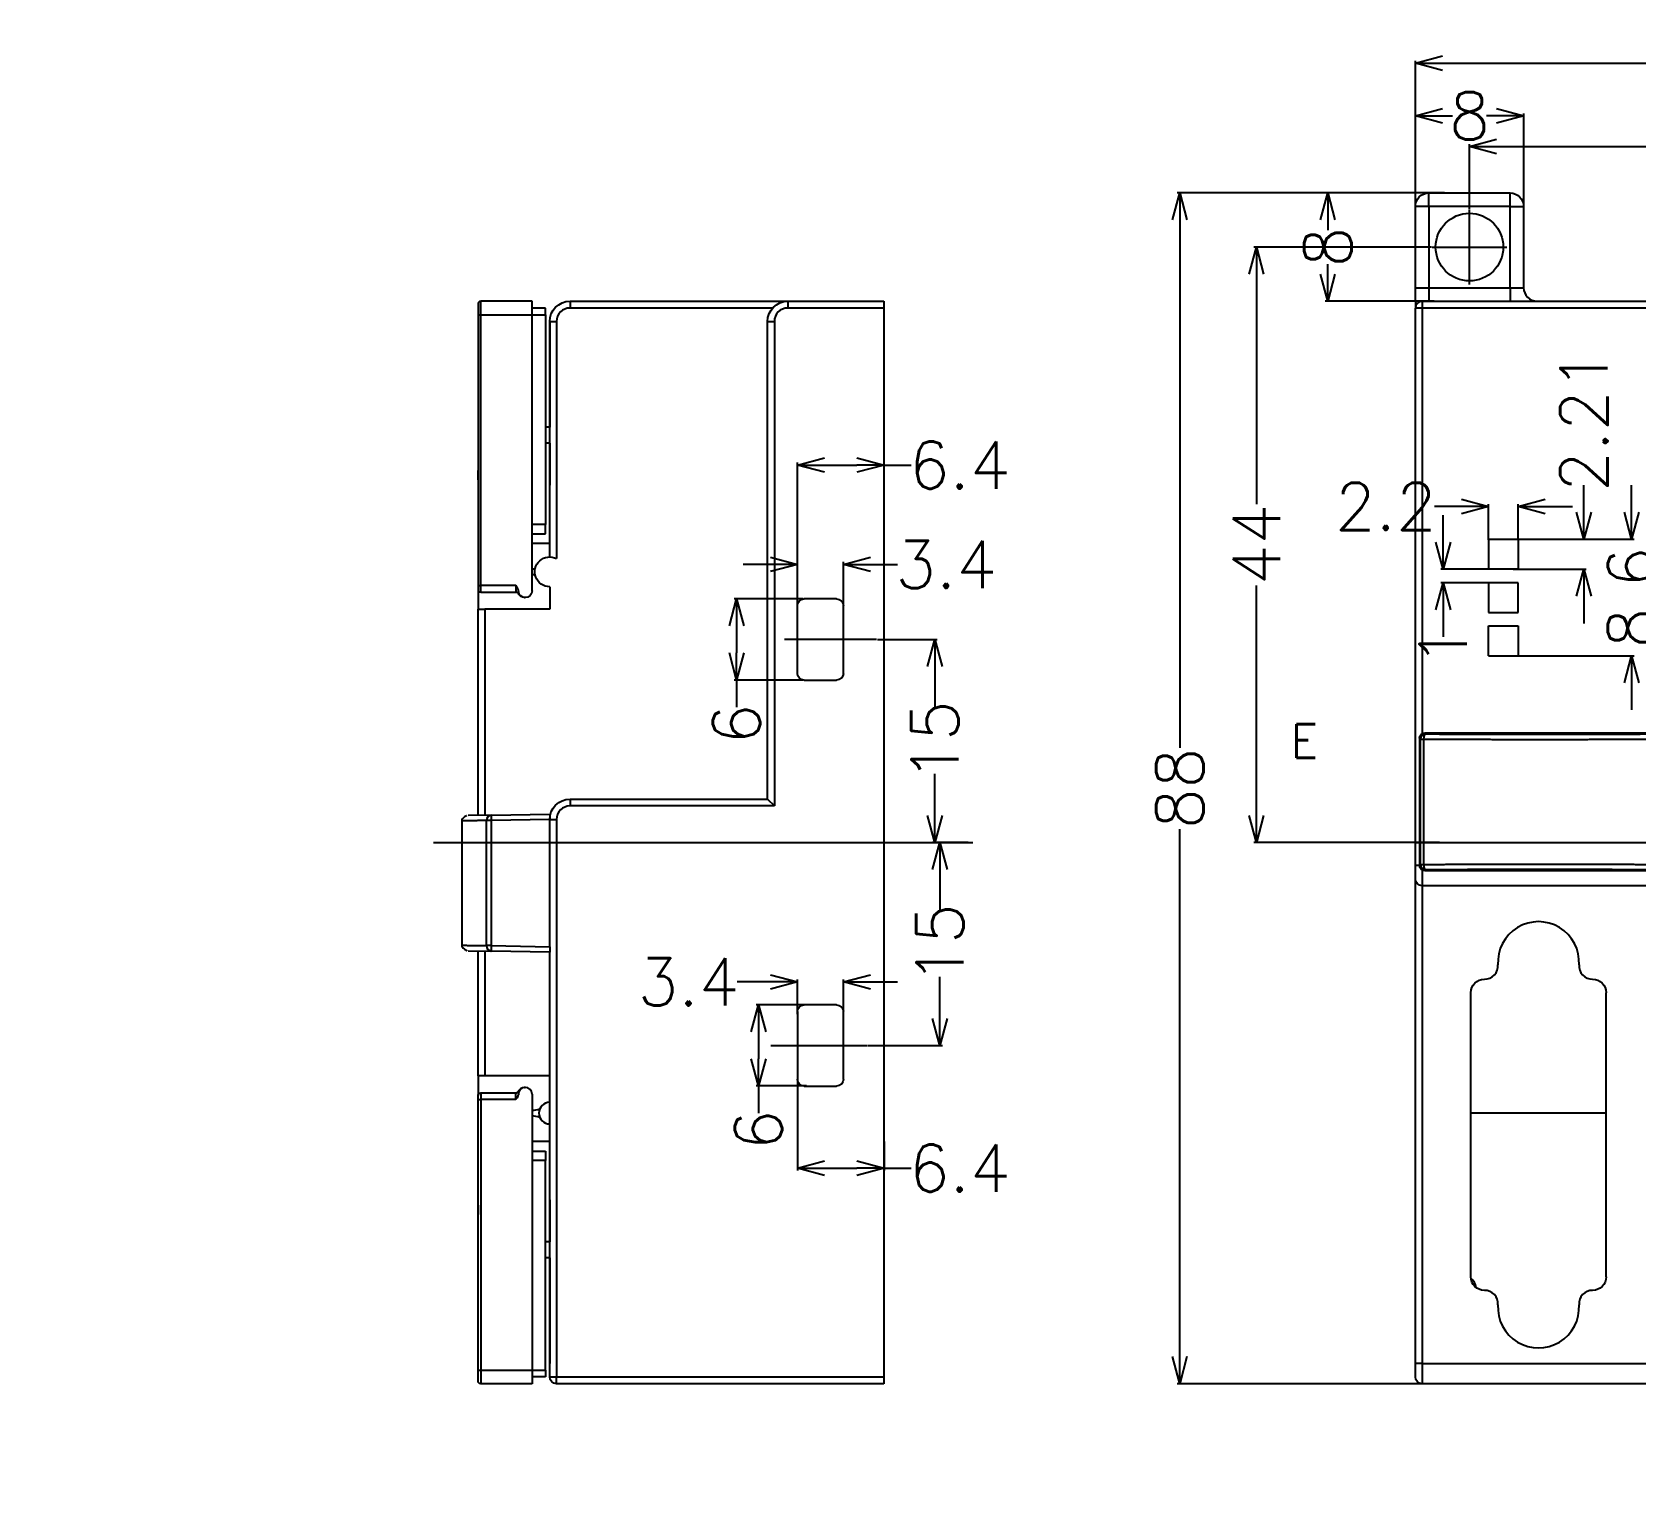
# Model space of a CAD drawing. Header units: millimetres. Extents: x 0 to 1853, y 0 to 821.
# Drawn here: x 1297.9 to 1416.4, y 595.3 to 703.7 of the extents above; entities that cross this region are included whole.
import ezdxf
from ezdxf.enums import TextEntityAlignment as Align
from ezdxf.lldxf.tags import DXFTag

# ---------------------------------------------------------------- set-up
doc = ezdxf.new("R2010")
doc.units = ezdxf.units.MM
doc.header["$MEASUREMENT"] = 0
doc.linetypes.add('DIVIDE', pattern=[31.75, 12.7, -6.35, 0, -6.35, 0, -6.35])
doc.layers.get('0').update_dxf_attribs({"linetype": 'CONTINUOUS'})
doc.layers.get('Defpoints').update_dxf_attribs({"linetype": 'CONTINUOUS'})
for name, color, linetype in [('4', 7, 'CONTINUOUS'), ('5', 7, 'CONTINUOUS'), ('8', 7, 'CONTINUOUS'), ('9', 7, 'CONTINUOUS')]:
    doc.layers.add(name, color=color, linetype=linetype)
doc.layers.add('hatch', color=56, linetype='CONTINUOUS', lineweight=9)
doc.styles.get("Standard").update_dxf_attribs({"font": 'txt', "bigfont": 'gbcbig.shx'})
tags = doc.linetypes.add('CENTER', pattern=[2, 1.25, -0.25, 0.25, -0.25]).pattern_tags.tags
tags[10:11] = [DXFTag(74, 4), DXFTag(75, 0), DXFTag(340, '0'), DXFTag(46, 0.0), DXFTag(50, 0.0), DXFTag(44, 0.0), DXFTag(45, 0.0)]
tags[8:9] = [DXFTag(74, 4), DXFTag(75, 0), DXFTag(340, '0'), DXFTag(46, 0.0), DXFTag(50, 0.0), DXFTag(44, 0.0), DXFTag(45, 0.0)]
tags[6:7] = [DXFTag(74, 4), DXFTag(75, 0), DXFTag(340, '0'), DXFTag(46, 0.0), DXFTag(50, 0.0), DXFTag(44, 0.0), DXFTag(45, 0.0)]
tags[4:5] = [DXFTag(74, 4), DXFTag(75, 0), DXFTag(340, '0'), DXFTag(46, 0.0), DXFTag(50, 0.0), DXFTag(44, 0.0), DXFTag(45, 0.0)]
doc.dimstyles.get("Standard").update_dxf_attribs({"dimtxt": 3.5, "dimasz": 2, "dimexe": 0.18, "dimexo": 0.0625, "dimgap": 0.09, "dimtad": 0, "dimzin": 0, "dimdsep": 46, "dimtxsty": 'Standard', "dimblk": 'OPEN30', "dimcen": 0.09, "dimclrd": 3, "dimclre": 3, "dimclrt": 6, "dimadec": 0, "dimazin": 0, "dimtfac": 1, "dimtdec": 4, "dimtofl": 0, "dimtmove": 0, "dimatfit": 3, "dimldrblk": 'OPEN30', "dimfxl": 0, "dimtolj": 1, "dimtzin": 0, "dimlwd": 0, "dimlwe": 0, "dimarcsym": 0})

# ---------------------------------------------------------------- blocks, each defined once
blk = doc.blocks.new('_Open30')
at = {"color": 0, "linetype": 'ByBlock', "lineweight": -2}
for p, q in [((-1, 0.268), (0, 0)), ((0, 0), (-1, -0.268)), ((0, 0), (-1, 0))]:
    blk.add_line(p, q, dxfattribs=at)
blk = doc.blocks.new('*D84')
at = {"color": 3}
for p, q in [((1400.14, 687.83), (1400.14, 701.54)), ((1402.14, 701.36), (1456.25, 701.36)), ((1518.14, 701.36), (1464.02, 701.36)), ((1520.14, 681.96), (1520.14, 701.54))]:
    blk.add_line(p, q, dxfattribs=at)
at = {"layer": 'Defpoints', "color": 0}
for p in [(1520.14, 701.36), (1400.14, 687.77), (1520.14, 681.9)]:
    blk.add_point(p, dxfattribs=at)
at = {"color": 3, "xscale": 2, "yscale": 2, "zscale": 2, "rotation": 180}
blk.add_blockref('_Open30', (1400.14, 701.36), dxfattribs=at)
at = {"color": 3, "xscale": 2, "yscale": 2, "zscale": 2}
blk.add_blockref('_Open30', (1520.14, 701.36), dxfattribs=at)
at = {"color": 6, "insert": (1460.14, 701.36), "char_height": 3.5, "attachment_point": 5}
blk.add_mtext('\\A1;120', dxfattribs=at)
blk = doc.blocks.new('*D85')
at = {"color": 3}
for p, q in [((1400.14, 695.67), (1400.14, 697.65)), ((1402.14, 697.47), (1402.88, 697.47)), ((1406.14, 697.47), (1405.39, 697.47)), ((1408.14, 689.25), (1408.14, 697.65))]:
    blk.add_line(p, q, dxfattribs=at)
at = {"layer": 'Defpoints', "color": 0}
for p in [(1400.14, 697.47), (1400.14, 695.61), (1408.14, 689.19)]:
    blk.add_point(p, dxfattribs=at)
at = {"color": 3, "xscale": 2, "yscale": 2, "zscale": 2, "rotation": 180}
blk.add_blockref('_Open30', (1400.14, 697.47), dxfattribs=at)
at = {"color": 3, "xscale": 2, "yscale": 2, "zscale": 2}
blk.add_blockref('_Open30', (1408.14, 697.47), dxfattribs=at)
at = {"color": 6, "insert": (1404.14, 697.47), "char_height": 3.5, "attachment_point": 5}
blk.add_mtext('\\A1;8', dxfattribs=at)
blk = doc.blocks.new('*D86')
at = {"color": 3}
for p, q in [((1402.3, 691.77), (1382.54, 691.77)), ((1382.72, 689.77), (1382.72, 650.77)), ((1382.72, 605.77), (1382.72, 644.76)), ((1402.3, 603.77), (1382.54, 603.77))]:
    blk.add_line(p, q, dxfattribs=at)
at = {"layer": 'Defpoints', "color": 0}
for p in [(1402.36, 691.77), (1382.72, 603.77), (1402.36, 603.77)]:
    blk.add_point(p, dxfattribs=at)
at = {"color": 3, "xscale": 2, "yscale": 2, "zscale": 2}
for p, rotation in [((1382.72, 691.77), 90), ((1382.72, 603.77), 270)]:
    blk.add_blockref('_Open30', p, dxfattribs=dict(at, rotation=rotation))
at = {"color": 6, "insert": (1382.72, 647.77), "char_height": 3.5, "attachment_point": 5, "rotation": 90}
blk.add_mtext('\\A1;88', dxfattribs=at)
blk = doc.blocks.new('*D87')
at = {"color": 3}
for p, q in [((1394.26, 691.77), (1393.48, 691.77)), ((1393.66, 689.77), (1393.66, 689.02)), ((1393.66, 685.77), (1393.66, 686.51)), ((1401.53, 683.77), (1393.48, 683.77))]:
    blk.add_line(p, q, dxfattribs=at)
at = {"layer": 'Defpoints', "color": 0}
for p in [(1394.32, 691.77), (1393.66, 683.77), (1401.59, 683.77)]:
    blk.add_point(p, dxfattribs=at)
at = {"color": 3, "xscale": 2, "yscale": 2, "zscale": 2}
for p, rotation in [((1393.66, 691.77), 90), ((1393.66, 683.77), 270)]:
    blk.add_blockref('_Open30', p, dxfattribs=dict(at, rotation=rotation))
at = {"color": 6, "insert": (1393.66, 687.77), "char_height": 3.5, "attachment_point": 5, "rotation": 90}
blk.add_mtext('\\A1;8', dxfattribs=at)
blk = doc.blocks.new('*D88')
at = {"color": 3}
for p, q in [((1404.14, 690.58), (1404.14, 695.38)), ((1406.14, 695.2), (1429.13, 695.2)), ((1458.14, 695.2), (1435.14, 695.2)), ((1460.14, 681.37), (1460.14, 695.38))]:
    blk.add_line(p, q, dxfattribs=at)
at = {"layer": 'Defpoints', "color": 0}
for p in [(1460.14, 695.2), (1404.14, 690.52), (1460.14, 681.31)]:
    blk.add_point(p, dxfattribs=at)
at = {"color": 3, "xscale": 2, "yscale": 2, "zscale": 2, "rotation": 180}
blk.add_blockref('_Open30', (1404.14, 695.2), dxfattribs=at)
at = {"color": 3, "xscale": 2, "yscale": 2, "zscale": 2}
blk.add_blockref('_Open30', (1460.14, 695.2), dxfattribs=at)
at = {"color": 6, "insert": (1432.14, 695.2), "char_height": 3.5, "attachment_point": 5}
blk.add_mtext('\\A1;56', dxfattribs=at)
blk = doc.blocks.new('*D89')
at = {"color": 3}
for p, q in [((1401.32, 687.77), (1388.21, 687.77)), ((1388.39, 685.77), (1388.39, 668.77)), ((1388.39, 645.77), (1388.39, 662.76)), ((1401.93, 643.77), (1388.21, 643.77))]:
    blk.add_line(p, q, dxfattribs=at)
at = {"layer": 'Defpoints', "color": 0}
for p in [(1401.39, 687.77), (1388.39, 643.77), (1402, 643.77)]:
    blk.add_point(p, dxfattribs=at)
at = {"color": 3, "xscale": 2, "yscale": 2, "zscale": 2}
for p, rotation in [((1388.39, 687.77), 90), ((1388.39, 643.77), 270)]:
    blk.add_blockref('_Open30', p, dxfattribs=dict(at, rotation=rotation))
at = {"color": 6, "insert": (1388.39, 665.77), "char_height": 3.5, "attachment_point": 5, "rotation": 90}
blk.add_mtext('\\A1;44', dxfattribs=at)
blk = doc.blocks.new('*D109')
at = {"color": 3}
for p, q in [((1657.14, 691.76), (1661.99, 689.6)), ((1666.01, 687.77), (1666.19, 687.77)), ((1666.1, 687.68), (1666.1, 687.86))]:
    blk.add_line(p, q, dxfattribs=at)
at = {"layer": 'Defpoints', "color": 0}
for p in [(1663.81, 688.78), (1668.38, 686.75)]:
    blk.add_point(p, dxfattribs=at)
at = {"color": 3, "xscale": 2, "yscale": 2, "zscale": 2, "rotation": 335.9949340820313}
blk.add_blockref('_Open30', (1663.81, 688.78), dxfattribs=at)
at = {"color": 6, "insert": (1654.39, 692.98), "char_height": 3.5, "attachment_point": 5, "rotation": 335.9949}
blk.add_mtext('\\A1;∅5', dxfattribs=at)
blk = doc.blocks.new('*D132')
at = {"color": 3}
for p, q in [((1403.54, 668.6), (1401.54, 668.6)), ((1405.54, 666.13), (1405.54, 668.78)), ((1407.74, 666.23), (1407.74, 668.78)), ((1409.74, 668.6), (1411.74, 668.6))]:
    blk.add_line(p, q, dxfattribs=at)
at = {"layer": 'Defpoints', "color": 0}
for p in [(1405.54, 668.6), (1407.74, 666.17), (1405.54, 666.07)]:
    blk.add_point(p, dxfattribs=at)
at = {"color": 3, "xscale": 2, "yscale": 2, "zscale": 2}
blk.add_blockref('_Open30', (1405.54, 668.6), dxfattribs=at)
at = {"color": 3, "xscale": 2, "yscale": 2, "zscale": 2, "rotation": 180}
blk.add_blockref('_Open30', (1407.74, 668.6), dxfattribs=at)
at = {"color": 6, "insert": (1397.95, 668.6), "char_height": 3.5, "attachment_point": 5}
blk.add_mtext('\\A1;2.2', dxfattribs=at)
blk = doc.blocks.new('*D133')
at = {"color": 3}
for p, q in [((1412.59, 668.17), (1412.59, 670.17)), ((1407.36, 666.17), (1412.77, 666.17)), ((1407.36, 663.96), (1412.77, 663.96)), ((1412.59, 661.96), (1412.59, 659.96))]:
    blk.add_line(p, q, dxfattribs=at)
at = {"layer": 'Defpoints', "color": 0}
for p in [(1407.3, 666.17), (1412.59, 666.17), (1407.3, 663.96)]:
    blk.add_point(p, dxfattribs=at)
at = {"color": 3, "xscale": 2, "yscale": 2, "zscale": 2}
for p, rotation in [((1412.59, 666.17), 270), ((1412.59, 663.96), 90)]:
    blk.add_blockref('_Open30', p, dxfattribs=dict(at, rotation=rotation))
at = {"color": 6, "insert": (1412.59, 674.93), "char_height": 3.5, "attachment_point": 5, "rotation": 90}
blk.add_mtext('\\A1;2.21', dxfattribs=at)
blk = doc.blocks.new('*D134')
at = {"color": 3}
for p, q in [((1416.12, 668.17), (1416.12, 670.17)), ((1411.15, 666.17), (1416.3, 666.17)), ((1407.7, 657.56), (1416.3, 657.56)), ((1416.12, 655.56), (1416.12, 653.56))]:
    blk.add_line(p, q, dxfattribs=at)
at = {"layer": 'Defpoints', "color": 0}
for p in [(1411.08, 666.17), (1407.64, 657.56), (1416.12, 657.56)]:
    blk.add_point(p, dxfattribs=at)
at = {"color": 3, "xscale": 2, "yscale": 2, "zscale": 2}
for p, rotation in [((1416.12, 666.17), 270), ((1416.12, 657.56), 90)]:
    blk.add_blockref('_Open30', p, dxfattribs=dict(at, rotation=rotation))
at = {"color": 6, "insert": (1416.12, 661.86), "char_height": 3.5, "attachment_point": 5, "rotation": 90}
blk.add_mtext('\\A1;8.6', dxfattribs=at)
blk = doc.blocks.new('*D135')
at = {"color": 3}
for p, q in [((1402.19, 665.96), (1402.19, 667.96)), ((1406.02, 663.96), (1402.01, 663.96)), ((1406.02, 662.96), (1402.01, 662.96)), ((1402.19, 660.96), (1402.19, 658.96))]:
    blk.add_line(p, q, dxfattribs=at)
at = {"layer": 'Defpoints', "color": 0}
for p in [(1406.09, 663.96), (1402.19, 662.96), (1406.09, 662.96)]:
    blk.add_point(p, dxfattribs=at)
at = {"color": 3, "xscale": 2, "yscale": 2, "zscale": 2}
for p, rotation in [((1402.19, 663.96), 270), ((1402.19, 662.96), 90)]:
    blk.add_blockref('_Open30', p, dxfattribs=dict(at, rotation=rotation))
at = {"color": 6, "insert": (1402.19, 658.29), "char_height": 3.5, "attachment_point": 5, "rotation": 90}
blk.add_mtext('\\A1;1', dxfattribs=at)
blk = doc.blocks.new('*D136')
at = {"color": 3}
for p, q in [((1352.47, 633.46), (1350.01, 633.46)), ((1354.47, 631.09), (1354.47, 633.64)), ((1357.87, 631.09), (1357.87, 633.64)), ((1359.87, 633.46), (1361.87, 633.46))]:
    blk.add_line(p, q, dxfattribs=at)
at = {"layer": 'Defpoints', "color": 0}
for p in [(1357.87, 633.46), (1354.47, 631.03), (1357.87, 631.03)]:
    blk.add_point(p, dxfattribs=at)
at = {"color": 3, "xscale": 2, "yscale": 2, "zscale": 2}
blk.add_blockref('_Open30', (1354.47, 633.46), dxfattribs=at)
at = {"color": 3, "xscale": 2, "yscale": 2, "zscale": 2, "rotation": 180}
blk.add_blockref('_Open30', (1357.87, 633.46), dxfattribs=at)
at = {"color": 6, "insert": (1346.42, 633.46), "char_height": 3.5, "attachment_point": 5}
blk.add_mtext('\\A1;3.4', dxfattribs=at)
blk = doc.blocks.new('*D137')
at = {"color": 3}
for p, q in [((1355.14, 631.77), (1351.42, 631.77)), ((1351.6, 629.77), (1351.6, 627.77)), ((1355.14, 625.77), (1351.42, 625.77)), ((1351.6, 625.77), (1351.6, 623.77))]:
    blk.add_line(p, q, dxfattribs=at)
at = {"layer": 'Defpoints', "color": 0}
for p in [(1355.2, 631.77), (1351.6, 625.77), (1355.2, 625.77)]:
    blk.add_point(p, dxfattribs=at)
at = {"color": 3, "xscale": 2, "yscale": 2, "zscale": 2}
for p, rotation in [((1351.6, 631.77), 90), ((1351.6, 625.77), 270)]:
    blk.add_blockref('_Open30', p, dxfattribs=dict(at, rotation=rotation))
at = {"color": 6, "insert": (1351.6, 622.51), "char_height": 3.5, "attachment_point": 5, "rotation": 90}
blk.add_mtext('\\A1;6', dxfattribs=at)
blk = doc.blocks.new('*D138')
at = {"color": 3}
for p, q in [((1352.47, 664.32), (1350.47, 664.32)), ((1354.47, 661.1), (1354.47, 664.5)), ((1357.87, 661.1), (1357.87, 664.5)), ((1359.87, 664.32), (1361.87, 664.32))]:
    blk.add_line(p, q, dxfattribs=at)
at = {"layer": 'Defpoints', "color": 0}
for p in [(1357.87, 664.32), (1354.47, 661.03), (1357.87, 661.03)]:
    blk.add_point(p, dxfattribs=at)
at = {"color": 3, "xscale": 2, "yscale": 2, "zscale": 2}
blk.add_blockref('_Open30', (1354.47, 664.32), dxfattribs=at)
at = {"color": 3, "xscale": 2, "yscale": 2, "zscale": 2, "rotation": 180}
blk.add_blockref('_Open30', (1357.87, 664.32), dxfattribs=at)
at = {"color": 6, "insert": (1365.46, 664.32), "char_height": 3.5, "attachment_point": 5}
blk.add_mtext('\\A1;3.4', dxfattribs=at)
blk = doc.blocks.new('*D139')
at = {"color": 3}
for p, q in [((1354.9, 661.77), (1349.8, 661.77)), ((1349.98, 659.77), (1349.98, 657.77)), ((1354.9, 655.77), (1349.8, 655.77)), ((1349.98, 655.77), (1349.98, 653.77))]:
    blk.add_line(p, q, dxfattribs=at)
at = {"layer": 'Defpoints', "color": 0}
for p in [(1354.97, 661.77), (1349.98, 655.77), (1354.97, 655.77)]:
    blk.add_point(p, dxfattribs=at)
at = {"color": 3, "xscale": 2, "yscale": 2, "zscale": 2}
for p, rotation in [((1349.98, 661.77), 90), ((1349.98, 655.77), 270)]:
    blk.add_blockref('_Open30', p, dxfattribs=dict(at, rotation=rotation))
at = {"color": 6, "insert": (1349.98, 652.51), "char_height": 3.5, "attachment_point": 5, "rotation": 90}
blk.add_mtext('\\A1;6', dxfattribs=at)
blk = doc.blocks.new('*D140')
at = {"color": 3}
for p, q in [((1354.47, 627.49), (1354.47, 619.52)), ((1360.87, 621.67), (1360.87, 619.52)), ((1356.47, 619.7), (1358.87, 619.7)), ((1360.87, 619.7), (1362.87, 619.7))]:
    blk.add_line(p, q, dxfattribs=at)
at = {"layer": 'Defpoints', "color": 0}
for p in [(1354.47, 627.56), (1360.87, 621.74), (1360.87, 619.7)]:
    blk.add_point(p, dxfattribs=at)
at = {"color": 3, "xscale": 2, "yscale": 2, "zscale": 2, "rotation": 180}
blk.add_blockref('_Open30', (1354.47, 619.7), dxfattribs=at)
at = {"color": 3, "xscale": 2, "yscale": 2, "zscale": 2}
blk.add_blockref('_Open30', (1360.87, 619.7), dxfattribs=at)
at = {"color": 6, "insert": (1366.46, 619.7), "char_height": 3.5, "attachment_point": 5}
blk.add_mtext('\\A1;6.4', dxfattribs=at)
blk = doc.blocks.new('*D141')
at = {"color": 3}
for p, q in [((1354.47, 662.86), (1354.47, 671.84)), ((1356.47, 671.66), (1358.87, 671.66)), ((1360.87, 666.44), (1360.87, 671.84)), ((1360.87, 671.66), (1362.87, 671.66))]:
    blk.add_line(p, q, dxfattribs=at)
at = {"layer": 'Defpoints', "color": 0}
for p in [(1360.87, 671.66), (1360.87, 666.38), (1354.47, 662.8)]:
    blk.add_point(p, dxfattribs=at)
at = {"color": 3, "xscale": 2, "yscale": 2, "zscale": 2, "rotation": 180}
blk.add_blockref('_Open30', (1354.47, 671.66), dxfattribs=at)
at = {"color": 3, "xscale": 2, "yscale": 2, "zscale": 2}
blk.add_blockref('_Open30', (1360.87, 671.66), dxfattribs=at)
at = {"color": 6, "insert": (1366.46, 671.66), "char_height": 3.5, "attachment_point": 5}
blk.add_mtext('\\A1;6.4', dxfattribs=at)
blk = doc.blocks.new('*D142')
at = {"color": 3}
for p, q in [((1360.39, 658.77), (1364.81, 658.77)), ((1364.63, 656.77), (1364.63, 653.69)), ((1364.63, 645.77), (1364.63, 648.84)), ((1365.34, 643.77), (1364.45, 643.77))]:
    blk.add_line(p, q, dxfattribs=at)
at = {"layer": 'Defpoints', "color": 0}
for p in [(1360.32, 658.77), (1364.63, 643.77), (1365.41, 643.77)]:
    blk.add_point(p, dxfattribs=at)
at = {"color": 3, "xscale": 2, "yscale": 2, "zscale": 2}
for p, rotation in [((1364.63, 658.77), 90), ((1364.63, 643.77), 270)]:
    blk.add_blockref('_Open30', p, dxfattribs=dict(at, rotation=rotation))
at = {"color": 6, "insert": (1364.63, 651.27), "char_height": 3.5, "attachment_point": 5, "rotation": 90}
blk.add_mtext('\\A1;15', dxfattribs=at)
blk = doc.blocks.new('*D143')
at = {"color": 3}
for p, q in [((1367.1, 643.77), (1364.82, 643.77)), ((1365, 641.77), (1365, 638.69)), ((1365, 630.77), (1365, 633.84)), ((1359.68, 628.77), (1365.18, 628.77))]:
    blk.add_line(p, q, dxfattribs=at)
at = {"layer": 'Defpoints', "color": 0}
for p in [(1367.16, 643.77), (1359.62, 628.77), (1365, 628.77)]:
    blk.add_point(p, dxfattribs=at)
at = {"color": 3, "xscale": 2, "yscale": 2, "zscale": 2}
for p, rotation in [((1365, 643.77), 90), ((1365, 628.77), 270)]:
    blk.add_blockref('_Open30', p, dxfattribs=dict(at, rotation=rotation))
at = {"color": 6, "insert": (1365, 636.27), "char_height": 3.5, "attachment_point": 5, "rotation": 90}
blk.add_mtext('\\A1;15', dxfattribs=at)

msp = doc.modelspace()

# ---------------------------------------------------------------- linework, layer by layer
at = {"layer": '4', "color": 251}
for p, q in [((1400.511, 651.39), (1400.436, 651.465)), ((1400.436, 651.465), (1400.436, 642.065)), ((1400.511, 642.141), (1400.511, 651.39)), ((1400.511, 651.39), (1400.749, 651.39)), ((1400.749, 651.39), (1400.749, 642.141)), ((1400.836, 651.865), (1417.836, 651.865)), ((1400.836, 651.865), (1400.911, 651.79)), ((1329.666, 645.414), (1329.666, 636.116)), ((1331.846, 645.79), (1330.137, 645.76)), ((1331.846, 645.39), (1331.487, 645.39)), ((1331.487, 636.141), (1331.487, 645.39)), ((1331.846, 645.79), (1336.166, 645.865)), ((1336.166, 645.465), (1331.846, 645.39)), ((1331.846, 645.39), (1331.846, 636.141)), ((1336.166, 645.865), (1336.166, 645.465)), ((1336.166, 636.065), (1336.166, 645.465)), ((1400.436, 642.065), (1400.511, 642.141)), ((1400.511, 642.141), (1400.749, 642.141)), ((1400.911, 641.741), (1400.836, 641.665)), ((1417.836, 641.665), (1400.836, 641.665)), ((1330.129, 635.771), (1331.846, 635.741)), ((1331.846, 636.141), (1331.487, 636.141)), ((1331.846, 636.141), (1336.166, 636.065)), ((1336.166, 635.665), (1331.846, 635.741)), ((1336.166, 636.065), (1336.166, 635.665))]:
    msp.add_line(p, q, dxfattribs=at)
at = {"layer": '4', "color": 251, "extrusion": (0, 0, -1)}
for centre, major_axis, start_param, end_param in [((1400.836, 651.465), (-0.283, 0.283), 5.4979394, 7.0684312), ((1400.836, 642.065), (0.283, 0.283), 2.3563468, 3.9268385)]:
    msp.add_ellipse(centre, major_axis=major_axis, ratio=0.9996955, start_param=start_param, end_param=end_param, dxfattribs=at)
at = {"layer": '4', "color": 251}
for centre, major_axis, ratio, start_param, end_param in [((1400.911, 651.39), (-0.283, -0.283), 0.9996955, 3.9271431, 5.4976349), ((1400.911, 651.39), (0.003, 0.4), 0.4059967, 0.0190983, 1.5739447), ((1409.336, 652.121), (20.75, 0), 0.0174551, 4.2943086, 5.1304694), ((1331.853, 645.39), (0.007, -0.4), 0.9138471, 3.1415927, 4.6964391), ((1331.853, 645.39), (-0.007, 0.4), 0.0174497, 0, 1.5704917), ((1400.911, 642.141), (0.283, -0.283), 0.9996955, 3.9271431, 5.4976349), ((1400.911, 642.141), (-0.003, 0.4), 0.4059967, 1.5676479, 3.1224943), ((1409.336, 641.41), (20.75, 0), 0.0174551, 1.1527159, 1.9888767), ((1331.853, 636.141), (-0.007, -0.4), 0.9138471, 4.7283389, 6.2831853), ((1331.853, 636.141), (0.007, 0.4), 0.0174497, 1.5711009, 3.1415927)]:
    msp.add_ellipse(centre, major_axis=major_axis, ratio=ratio, start_param=start_param, end_param=end_param, dxfattribs=at)
for points, knots in [([(1417.923, 651.39), (1417.851, 651.389), (1417.707, 651.388), (1417.49, 651.387), (1417.272, 651.385), (1417.053, 651.384), (1416.833, 651.382), (1416.612, 651.381), (1416.39, 651.38), (1416.167, 651.378), (1415.944, 651.377), (1415.719, 651.376), (1415.494, 651.375), (1415.268, 651.373), (1415.041, 651.372), (1414.814, 651.371), (1414.586, 651.37), (1414.357, 651.369), (1414.128, 651.368), (1413.898, 651.368), (1413.667, 651.367), (1413.436, 651.366), (1413.205, 651.365), (1412.973, 651.365), (1412.74, 651.364), (1412.507, 651.363), (1412.274, 651.363), (1412.04, 651.362), (1411.806, 651.362), (1411.572, 651.361), (1411.337, 651.361), (1411.102, 651.361), (1410.867, 651.36), (1410.632, 651.36), (1410.396, 651.36), (1410.161, 651.36), (1409.925, 651.359), (1409.689, 651.359), (1409.454, 651.359), (1409.218, 651.359), (1408.982, 651.359), (1408.746, 651.359), (1408.511, 651.36), (1408.275, 651.36), (1408.04, 651.36), (1407.804, 651.36), (1407.569, 651.361), (1407.334, 651.361), (1407.1, 651.361), (1406.865, 651.362), (1406.631, 651.362), (1406.398, 651.363), (1406.164, 651.363), (1405.931, 651.364), (1405.699, 651.365), (1405.467, 651.365), (1405.235, 651.366), (1405.004, 651.367), (1404.774, 651.368), (1404.544, 651.368), (1404.314, 651.369), (1404.086, 651.37), (1403.858, 651.371), (1403.63, 651.372), (1403.403, 651.373), (1403.177, 651.375), (1402.952, 651.376), (1402.728, 651.377), (1402.504, 651.378), (1402.282, 651.38), (1402.06, 651.381), (1401.839, 651.382), (1401.619, 651.384), (1401.4, 651.385), (1401.182, 651.387), (1400.964, 651.388), (1400.821, 651.389), (1400.749, 651.39)], [0, 0, 0, 0, 0.0133335, 0.0266671, 0.0400006, 0.0533341, 0.0666675, 0.080001, 0.0933344, 0.1066679, 0.1200013, 0.1333347, 0.1466681, 0.1600015, 0.1733348, 0.1866682, 0.2000016, 0.2133349, 0.2266682, 0.2400015, 0.2533349, 0.2666681, 0.2800014, 0.2933347, 0.306668, 0.3200013, 0.3333345, 0.3466678, 0.360001, 0.3733343, 0.3866675, 0.4000008, 0.413334, 0.4266672, 0.4400005, 0.4533337, 0.4666669, 0.4800002, 0.4933334, 0.5066666, 0.5199999, 0.5333331, 0.5466663, 0.5599995, 0.5733327, 0.586666, 0.5999992, 0.6133325, 0.6266657, 0.639999, 0.6533322, 0.6666655, 0.6799988, 0.693332, 0.7066653, 0.7199986, 0.7333319, 0.7466652, 0.7599985, 0.7733318, 0.7866651, 0.7999985, 0.8133318, 0.8266652, 0.8399985, 0.8533319, 0.8666653, 0.8799987, 0.8933321, 0.9066656, 0.919999, 0.9333324, 0.9466659, 0.9599994, 0.9733329, 0.9866664, 1, 1, 1, 1]), ([(1330.023, 645.741), (1330.01, 645.733), (1329.994, 645.724), (1329.986, 645.72), (1329.979, 645.716), (1329.972, 645.713), (1329.965, 645.709), (1329.958, 645.705), (1329.939, 645.694), (1329.893, 645.667), (1329.794, 645.599), (1329.695, 645.491), (1329.66, 645.404), (1329.666, 645.359)], [0, 0, 0, 0, 0.0771188, 0.0814614, 0.0851456, 0.0885145, 0.0919799, 0.0959013, 0.1005149, 0.1276063, 0.2254411, 0.5610808, 1, 1, 1, 1]), ([(1331.487, 645.39), (1331.456, 645.389), (1331.392, 645.388), (1331.3, 645.387), (1331.211, 645.385), (1331.123, 645.384), (1331.039, 645.382), (1330.956, 645.381), (1330.876, 645.38), (1330.799, 645.378), (1330.724, 645.377), (1330.652, 645.376), (1330.582, 645.375), (1330.514, 645.373), (1330.449, 645.372), (1330.387, 645.371), (1330.327, 645.37), (1330.27, 645.369), (1330.215, 645.368), (1330.163, 645.368), (1330.114, 645.367), (1330.067, 645.366), (1330.022, 645.365), (1329.98, 645.365), (1329.941, 645.364), (1329.904, 645.363), (1329.87, 645.363), (1329.839, 645.362), (1329.81, 645.362), (1329.784, 645.361), (1329.76, 645.361), (1329.739, 645.361), (1329.721, 645.36), (1329.705, 645.36), (1329.692, 645.36), (1329.68, 645.36), (1329.676, 645.359), (1329.671, 645.359), (1329.667, 645.359)], [0, 0, 0, 0, 0.0267027, 0.0534054, 0.080108, 0.1068107, 0.1335132, 0.1602158, 0.1869183, 0.2136208, 0.2403233, 0.2670257, 0.2937282, 0.3204306, 0.347133, 0.3738353, 0.4005376, 0.4272399, 0.4539422, 0.4806445, 0.5073467, 0.534049, 0.5607512, 0.5874534, 0.6141556, 0.6408578, 0.6675599, 0.6942621, 0.7209643, 0.7476664, 0.7743685, 0.8010706, 0.8277727, 0.8544748, 0.8811769, 0.907879, 0.9345811, 1, 1, 1, 1]), ([(1400.749, 642.141), (1400.821, 642.141), (1400.964, 642.142), (1401.182, 642.144), (1401.4, 642.145), (1401.619, 642.147), (1401.839, 642.148), (1402.06, 642.15), (1402.282, 642.151), (1402.504, 642.152), (1402.728, 642.154), (1402.952, 642.155), (1403.177, 642.156), (1403.403, 642.157), (1403.63, 642.158), (1403.858, 642.159), (1404.086, 642.16), (1404.314, 642.161), (1404.544, 642.162), (1404.774, 642.163), (1405.004, 642.164), (1405.235, 642.165), (1405.467, 642.166), (1405.699, 642.166), (1405.931, 642.167), (1406.164, 642.168), (1406.398, 642.168), (1406.631, 642.169), (1406.865, 642.169), (1407.1, 642.17), (1407.334, 642.17), (1407.569, 642.17), (1407.804, 642.171), (1408.04, 642.171), (1408.275, 642.171), (1408.511, 642.171), (1408.746, 642.171), (1408.982, 642.171), (1409.218, 642.171), (1409.454, 642.171), (1409.689, 642.171), (1409.925, 642.171), (1410.161, 642.171), (1410.396, 642.171), (1410.632, 642.171), (1410.867, 642.171), (1411.102, 642.17), (1411.337, 642.17), (1411.572, 642.17), (1411.806, 642.169), (1412.04, 642.169), (1412.274, 642.168), (1412.507, 642.168), (1412.74, 642.167), (1412.973, 642.166), (1413.205, 642.166), (1413.436, 642.165), (1413.667, 642.164), (1413.898, 642.163), (1414.128, 642.162), (1414.357, 642.161), (1414.586, 642.16), (1414.814, 642.159), (1415.041, 642.158), (1415.268, 642.157), (1415.494, 642.156), (1415.719, 642.155), (1415.944, 642.154), (1416.167, 642.152), (1416.39, 642.151), (1416.612, 642.15), (1416.833, 642.148), (1417.053, 642.147), (1417.272, 642.145), (1417.49, 642.144), (1417.707, 642.142), (1417.851, 642.141), (1417.923, 642.141)], [0, 0, 0, 0, 0.0133335, 0.0266671, 0.0400006, 0.0533341, 0.0666675, 0.080001, 0.0933344, 0.1066679, 0.1200013, 0.1333347, 0.1466681, 0.1600015, 0.1733348, 0.1866682, 0.2000016, 0.2133349, 0.2266682, 0.2400015, 0.2533349, 0.2666681, 0.2800014, 0.2933347, 0.306668, 0.3200013, 0.3333345, 0.3466678, 0.360001, 0.3733343, 0.3866675, 0.4000008, 0.413334, 0.4266672, 0.4400005, 0.4533337, 0.4666669, 0.4800002, 0.4933334, 0.5066666, 0.5199999, 0.5333331, 0.5466663, 0.5599995, 0.5733327, 0.586666, 0.5999992, 0.6133325, 0.6266657, 0.639999, 0.6533322, 0.6666655, 0.6799988, 0.693332, 0.7066653, 0.7199986, 0.7333319, 0.7466652, 0.7599985, 0.7733318, 0.7866651, 0.7999985, 0.8133318, 0.8266652, 0.8399985, 0.8533319, 0.8666653, 0.8799987, 0.8933321, 0.9066656, 0.919999, 0.9333324, 0.9466659, 0.9599994, 0.9733329, 0.9866664, 1, 1, 1, 1]), ([(1329.666, 636.172), (1329.66, 636.127), (1329.695, 636.039), (1329.794, 635.931), (1329.893, 635.864), (1329.939, 635.837), (1329.958, 635.826), (1329.965, 635.822), (1329.972, 635.818), (1329.979, 635.814), (1329.986, 635.811), (1329.994, 635.806), (1330.01, 635.798), (1330.026, 635.789), (1330.036, 635.784), (1330.03, 635.786)], [0, 0, 0, 0, 0.4192606, 0.7398673, 0.8333202, 0.8591982, 0.8636051, 0.8673509, 0.8706611, 0.8738791, 0.8773983, 0.8815464, 0.8925129, 0.9278906, 1, 1, 1, 1]), ([(1329.666, 636.171), (1329.692, 636.171), (1329.705, 636.171), (1329.721, 636.171), (1329.739, 636.17), (1329.76, 636.17), (1329.784, 636.17), (1329.81, 636.169), (1329.839, 636.169), (1329.87, 636.168), (1329.904, 636.168), (1329.941, 636.167), (1329.98, 636.166), (1330.022, 636.166), (1330.067, 636.165), (1330.114, 636.164), (1330.163, 636.163), (1330.215, 636.162), (1330.27, 636.161), (1330.327, 636.16), (1330.387, 636.159), (1330.449, 636.158), (1330.514, 636.157), (1330.582, 636.156), (1330.652, 636.155), (1330.724, 636.154), (1330.799, 636.152), (1330.876, 636.151), (1330.956, 636.15), (1331.039, 636.148), (1331.123, 636.147), (1331.211, 636.145), (1331.3, 636.144), (1331.392, 636.142), (1331.456, 636.141), (1331.487, 636.141)], [0, 0, 0, 0, 0.1478667, 0.1744956, 0.2011246, 0.2277535, 0.2543825, 0.2810114, 0.3076404, 0.3342694, 0.3608984, 0.3875274, 0.4141564, 0.4407854, 0.4674145, 0.4940435, 0.5206726, 0.5473017, 0.5739308, 0.6005599, 0.6271891, 0.6538183, 0.6804475, 0.7070767, 0.733706, 0.7603353, 0.7869645, 0.8135939, 0.8402233, 0.8668526, 0.893482, 0.9201115, 0.9467409, 0.9733704, 1, 1, 1, 1])]:
    msp.add_open_spline(points, degree=3, knots=knots, dxfattribs=at)
at = {"layer": '5', "color": 23}
for p, q in [((1330.866, 683.565), (1330.866, 682.765)), ((1330.866, 682.765), (1331.066, 682.765)), ((1330.866, 682.765), (1330.866, 662.765)), ((1334.866, 683.765), (1331.066, 683.765)), ((1331.066, 682.765), (1331.066, 683.765)), ((1331.066, 662.765), (1331.066, 682.765)), ((1331.066, 682.765), (1334.866, 682.765)), ((1334.866, 682.765), (1334.866, 683.765)), ((1335.866, 683.265), (1334.866, 683.265)), ((1334.866, 682.765), (1335.866, 682.765)), ((1334.866, 662.365), (1334.866, 682.765)), ((1335.866, 682.765), (1335.866, 683.265)), ((1335.866, 682.765), (1335.866, 667.265)), ((1336.166, 674.465), (1335.866, 674.465)), ((1336.166, 673.265), (1335.866, 673.265)), ((1330.866, 670.565), (1330.866, 671.265)), ((1330.866, 670.565), (1330.866, 671.265)), ((1330.866, 670.565), (1330.866, 665.865)), ((1330.866, 670.565), (1330.866, 667.565)), ((1330.866, 667.565), (1330.866, 667.265)), ((1335.866, 667.265), (1334.866, 667.265)), ((1334.866, 666.565), (1335.866, 666.565)), ((1335.866, 666.565), (1335.866, 667.265)), ((1330.866, 662.765), (1331.066, 662.765)), ((1330.866, 662.765), (1330.866, 662.465)), ((1331.066, 662.265), (1331.066, 662.765)), ((1333.666, 662.765), (1331.066, 662.765)), ((1333.666, 662.765), (1333.666, 662.265)), ((1331.066, 662.265), (1333.666, 662.265)), ((1334.366, 661.865), (1334.363, 661.865)), ((1330.866, 624.765), (1330.866, 625.065)), ((1330.866, 604.765), (1330.866, 624.765)), ((1330.866, 624.765), (1331.066, 624.765)), ((1331.066, 625.265), (1331.066, 624.765)), ((1331.066, 625.265), (1333.666, 625.265)), ((1333.666, 624.765), (1331.066, 624.765)), ((1331.066, 624.765), (1331.066, 604.765)), ((1333.666, 624.765), (1333.666, 625.265)), ((1334.366, 625.665), (1334.363, 625.665)), ((1334.866, 625.165), (1334.866, 604.765)), ((1330.866, 616.965), (1330.866, 621.665)), ((1330.866, 619.965), (1330.866, 620.265)), ((1330.866, 616.965), (1330.866, 619.965)), ((1334.866, 620.965), (1335.866, 620.965)), ((1335.866, 620.265), (1334.866, 620.265)), ((1335.866, 620.965), (1335.866, 620.265)), ((1335.866, 604.765), (1335.866, 620.265)), ((1330.866, 616.965), (1330.866, 616.265)), ((1330.866, 616.965), (1330.866, 616.265)), ((1336.166, 614.265), (1335.866, 614.265)), ((1336.166, 613.065), (1335.866, 613.065)), ((1330.866, 603.965), (1330.866, 604.765)), ((1330.866, 604.765), (1331.066, 604.765)), ((1331.066, 604.765), (1334.866, 604.765)), ((1331.066, 604.765), (1331.066, 603.765)), ((1334.866, 604.765), (1335.866, 604.765)), ((1334.866, 604.765), (1334.866, 603.765)), ((1335.866, 604.765), (1335.866, 604.265)), ((1334.866, 603.765), (1331.066, 603.765)), ((1335.866, 604.265), (1334.866, 604.265))]:
    msp.add_line(p, q, dxfattribs=at)
for centre, radius, start, end in [((1331.066, 683.565), 0.2, 90, 180), ((1331.066, 662.465), 0.2, 180, 270), ((1333.666, 625.465), 0.2, 270, 334.62307), ((1334.298, 625.165), 0.5, 90, 154.62307), ((1334.366, 625.165), 0.5, 0, 90)]:
    msp.add_arc(centre, radius, start, end, dxfattribs=at)
at = {"layer": '5', "color": 23, "extrusion": (0, 0, -1)}
for centre, radius, start, end in [((-1333.666, 662.065), 0.2, 90, 154.62307), ((-1334.298, 662.365), 0.5, 270, 334.62307), ((-1334.366, 662.365), 0.5, 180, 270), ((-1331.066, 625.065), 0.2, 0, 90), ((-1331.066, 603.965), 0.2, 270, 0)]:
    msp.add_arc(centre, radius, start, end, dxfattribs=at)
at = {"layer": '5', "color": 23}
for points in [[(1333.671, 662.758), (1333.668, 662.762), (1333.666, 662.765), (1333.663, 662.769)], [(1333.817, 662.494), (1333.778, 662.588), (1333.723, 662.675), (1333.671, 662.758)], [(1333.864, 662.317), (1333.858, 662.378), (1333.84, 662.438), (1333.817, 662.494)], [(1333.671, 624.773), (1333.668, 624.769), (1333.666, 624.765), (1333.663, 624.761)]]:
    msp.add_open_spline(points, degree=3, dxfattribs=at)
for points, degree, knots in [([(1333.864, 662.317), (1333.863, 662.308), (1333.861, 662.287), (1333.858, 662.257), (1333.854, 662.225), (1333.851, 662.196), (1333.848, 662.172), (1333.847, 662.158), (1333.846, 662.153), (1333.846, 662.149)], 3, [0, 0, 0, 0, 0.0996911, 0.2163412, 0.3477439, 0.4922475, 0.6489444, 0.8178439, 1, 1, 1, 1]), ([(1334.363, 661.865), (1334.301, 661.865), (1334.24, 661.877), (1334.154, 661.91), (1334.126, 661.924), (1334.074, 661.956), (1334.049, 661.975), (1334.004, 662.016), (1333.983, 662.038), (1333.946, 662.087), (1333.929, 662.114), (1333.888, 662.196), (1333.87, 662.256), (1333.864, 662.317)], 3, [0, 0, 0, 0, 0.25, 0.25, 0.375, 0.375, 0.5, 0.5, 0.625, 0.625, 0.75, 0.75, 1, 1, 1, 1]), ([(1334.298, 661.865), (1334.306, 661.865), (1334.317, 661.865), (1334.351, 661.865), (1334.359, 661.865), (1334.363, 661.865)], 3, [0, 0, 0, 0, 0.4995854, 0.7500172, 1, 1, 1, 1]), ([(1333.864, 625.213), (1333.858, 625.153), (1333.84, 625.093), (1333.817, 625.037), (1333.778, 624.942), (1333.723, 624.855), (1333.671, 624.773)], 3, [0, 0, 0, 0, 0.37088221, 0.37088221, 0.37088221, 0.99092007, 0.99092007, 0.99092007, 0.99092007]), ([(1333.864, 625.213), (1333.863, 625.224), (1333.861, 625.247), (1333.857, 625.28), (1333.854, 625.311), (1333.851, 625.338), (1333.848, 625.361), (1333.847, 625.374), (1333.847, 625.378), (1333.846, 625.383)], 3, [0, 0, 0, 0, 0.1190076, 0.2452716, 0.3791425, 0.5210358, 0.6714324, 0.8308807, 1, 1, 1, 1]), ([(1334.363, 625.665), (1334.301, 625.665), (1334.24, 625.654), (1334.154, 625.621), (1334.126, 625.607), (1334.074, 625.575), (1334.049, 625.556), (1334.004, 625.515), (1333.983, 625.492), (1333.946, 625.444), (1333.929, 625.417), (1333.888, 625.335), (1333.87, 625.275), (1333.864, 625.213)], 3, [0, 0, 0, 0, 0.25, 0.25, 0.375, 0.375, 0.5, 0.5, 0.625, 0.625, 0.75, 0.75, 1, 1, 1, 1]), ([(1334.298, 625.665), (1334.303, 625.665), (1334.308, 625.665), (1334.312, 625.665), (1334.327, 625.665), (1334.333, 625.665), (1334.338, 625.665), (1334.344, 625.665), (1334.349, 625.665), (1334.359, 625.665), (1334.363, 625.665)], 2, [0, 0, 0, 0.25, 0.25, 0.5, 0.5, 0.625, 0.625, 0.75, 0.75, 1, 1, 1])]:
    msp.add_open_spline(points, degree=degree, knots=knots, dxfattribs=at)
at = {"layer": '8', "color": 163}
for p, q in [((1337.666, 683.765), (1337.666, 683.265)), ((1337.666, 683.765), (1353.766, 683.765)), ((1352.648, 683.265), (1337.666, 683.265)), ((1353.766, 683.765), (1353.766, 683.265)), ((1353.766, 683.765), (1360.866, 683.765)), ((1360.866, 683.265), (1353.766, 683.265)), ((1360.866, 683.765), (1360.866, 683.265)), ((1360.866, 683.265), (1360.866, 604.265)), ((1400.136, 642.065), (1400.136, 683.265)), ((1400.636, 683.265), (1400.136, 683.265)), ((1400.636, 683.765), (1400.636, 683.265)), ((1400.636, 683.765), (1419.336, 683.765)), ((1400.636, 683.265), (1400.636, 651.812)), ((1418.469, 683.265), (1400.636, 683.265)), ((1336.166, 664.865), (1336.166, 682.265)), ((1336.166, 682.265), (1336.666, 682.265)), ((1336.166, 682.265), (1336.166, 674.465)), ((1336.666, 682.265), (1336.666, 664.745)), ((1352.266, 682.265), (1352.766, 682.265)), ((1352.266, 646.965), (1352.266, 682.265)), ((1352.766, 682.265), (1352.766, 646.465)), ((1336.166, 673.265), (1336.166, 670.165)), ((1405.631, 666.171), (1407.641, 666.171)), ((1336.166, 665.865), (1334.866, 665.865)), ((1336.166, 662.665), (1336.166, 661.015)), ((1330.866, 662.465), (1330.866, 661.015)), ((1357.366, 661.765), (1354.966, 661.765)), ((1330.866, 645.773), (1330.866, 661.015)), ((1330.866, 661.015), (1331.366, 661.015)), ((1331.366, 661.015), (1331.366, 645.781)), ((1336.166, 661.015), (1331.366, 661.015)), ((1354.466, 656.265), (1354.466, 661.265)), ((1357.866, 656.265), (1357.866, 661.265)), ((1405.631, 657.56), (1407.641, 657.56)), ((1354.966, 655.765), (1357.366, 655.765)), ((1337.666, 646.965), (1337.666, 646.465)), ((1337.666, 646.965), (1352.266, 646.965)), ((1352.766, 646.465), (1337.666, 646.465)), ((1352.266, 646.965), (1352.766, 646.465)), ((1336.166, 645.465), (1336.666, 645.465)), ((1336.666, 645.465), (1336.666, 604.265)), ((1400.436, 642.065), (1400.136, 642.065)), ((1400.136, 641.065), (1400.136, 642.065)), ((1400.636, 641.719), (1400.636, 640.565)), ((1400.136, 605.265), (1400.136, 641.065)), ((1418.336, 640.565), (1400.636, 640.565)), ((1400.636, 640.565), (1400.636, 605.265)), ((1330.866, 626.515), (1330.866, 635.758)), ((1331.366, 635.75), (1331.366, 626.515)), ((1336.166, 604.265), (1336.166, 635.718)), ((1405.244, 633.665), (1405.236, 633.665)), ((1413.236, 633.665), (1413.228, 633.665)), ((1357.366, 631.765), (1354.966, 631.765)), ((1404.236, 611.665), (1404.236, 632.665)), ((1414.236, 611.665), (1414.236, 632.665)), ((1354.466, 631.265), (1354.466, 626.265)), ((1357.866, 626.265), (1357.866, 631.265)), ((1331.366, 626.515), (1330.866, 626.515)), ((1330.866, 626.515), (1330.866, 625.065)), ((1336.166, 626.515), (1331.366, 626.515)), ((1354.966, 625.765), (1357.366, 625.765)), ((1336.166, 621.665), (1334.866, 621.665)), ((1336.166, 617.365), (1336.166, 614.265)), ((1336.166, 613.065), (1336.166, 605.265)), ((1405.244, 610.665), (1405.236, 610.665)), ((1413.236, 610.665), (1413.228, 610.665)), ((1400.636, 605.265), (1400.136, 605.265)), ((1400.136, 604.265), (1400.136, 605.265)), ((1400.636, 605.265), (1400.636, 603.765)), ((1400.636, 605.265), (1418.336, 605.265)), ((1336.166, 604.265), (1336.666, 604.265)), ((1336.666, 604.265), (1360.866, 604.265)), ((1336.666, 603.765), (1336.666, 604.265)), ((1360.866, 603.765), (1336.666, 603.765)), ((1360.866, 604.265), (1360.866, 603.765)), ((1418.836, 603.765), (1400.636, 603.765))]:
    msp.add_line(p, q, dxfattribs=at)
at = {"layer": '8', "color": 151}
for p, q in [((1405.541, 666.17), (1407.741, 666.17)), ((1405.541, 666.17), (1405.541, 663.965)), ((1407.741, 666.17), (1407.741, 663.965)), ((1407.741, 663.965), (1405.541, 663.965)), ((1407.741, 662.965), (1405.541, 662.965)), ((1405.541, 662.965), (1405.541, 660.765)), ((1407.741, 660.765), (1407.741, 662.965)), ((1405.541, 660.765), (1407.741, 660.765)), ((1405.541, 659.765), (1407.741, 659.765)), ((1405.541, 657.56), (1405.541, 659.765)), ((1407.741, 659.765), (1407.741, 657.56)), ((1405.541, 657.56), (1407.741, 657.56))]:
    msp.add_line(p, q, dxfattribs=at)
at = {"layer": '8', "color": 1, "linetype": 'CENTER', "ltscale": 0.48768}
for p, q in [((1360.324, 658.765), (1353.511, 658.765)), ((1352.503, 628.765), (1359.622, 628.765))]:
    msp.add_line(p, q, dxfattribs=at)
at = {"layer": '8', "color": 1, "linetype": 'CENTER', "ltscale": 8.128}
for p, q in [((1327.58, 643.765), (1367.424, 643.765)), ((1400.136, 643.765), (1520.136, 643.765))]:
    msp.add_line(p, q, dxfattribs=at)
at = {"layer": '8', "color": 163, "extrusion": (0, 0, -1)}
for centre, radius, start, end in [((-1337.666, 682.265), 1.5, 0, 90), ((-1353.766, 682.265), 1.5, 0, 90), ((-1336.166, 663.765), 1.1, 270, 117.03569), ((-1354.966, 661.265), 0.5, 0, 90), ((-1357.366, 661.265), 0.5, 90, 180), ((-1354.966, 656.265), 0.5, 270, 0), ((-1357.366, 656.265), 0.5, 180, 270), ((-1337.666, 645.465), 1.5, 0, 90), ((-1400.636, 641.065), 0.5, 270, 0), ((-1405.236, 632.665), 1, 0, 90), ((-1413.236, 632.665), 1, 90, 180), ((-1354.966, 631.265), 0.5, 0, 90), ((-1357.366, 631.265), 0.5, 90, 180), ((-1354.966, 626.265), 0.5, 270, 0), ((-1357.366, 626.265), 0.5, 180, 270), ((-1405.236, 611.665), 1, 270, 0), ((-1413.236, 611.665), 1, 180, 270), ((-1336.666, 604.265), 0.5, 270, 0), ((-1400.636, 604.265), 0.5, 270, 0)]:
    msp.add_arc(centre, radius, start, end, dxfattribs=at)
at = {"layer": '8', "color": 163}
for centre, radius, start, end in [((1337.666, 682.265), 1, 90, 180), ((1353.766, 682.265), 1, 90, 180), ((1400.636, 683.265), 0.5, 90, 180), ((1334.822, 665.79), 1.815, 271.3644, 278.46686), ((1334.822, 661.741), 1.815, 81.53314, 88.63462), ((1337.666, 645.465), 1, 90, 180), ((1409.236, 634.915), 3, 356.41668, 183.58332), ((1405.244, 634.665), 1, 270, 3.58332), ((1413.228, 634.665), 1, 176.41668, 270), ((1334.822, 625.79), 1.815, 271.36554, 289.54114), ((1334.822, 621.741), 1.815, 70.45886, 88.63525), ((1336.166, 623.765), 0.8, 90, 270), ((1405.244, 609.665), 1, 356.41668, 90), ((1413.228, 609.665), 1, 90, 183.58332), ((1409.236, 609.415), 3, 176.41668, 3.58332)]:
    msp.add_arc(centre, radius, start, end, dxfattribs=at)
at = {"layer": '9', "color": 132}
for p, q in [((1401.136, 690.765), (1401.136, 691.765)), ((1401.136, 691.765), (1407.136, 691.765)), ((1407.136, 690.765), (1407.136, 691.765)), ((1401.136, 690.765), (1400.136, 690.765)), ((1400.136, 684.765), (1400.136, 690.765)), ((1407.136, 690.765), (1401.136, 690.765)), ((1401.136, 690.765), (1401.136, 684.765)), ((1407.136, 690.765), (1408.136, 690.765)), ((1407.136, 684.765), (1407.136, 690.765)), ((1408.136, 690.765), (1408.136, 684.765)), ((1400.136, 684.765), (1401.136, 684.765)), ((1401.136, 684.765), (1407.136, 684.765)), ((1401.136, 684.765), (1401.136, 683.765)), ((1407.136, 684.765), (1407.136, 683.765)), ((1407.136, 684.765), (1408.136, 684.765)), ((1400.636, 683.765), (1400.136, 683.765)), ((1400.136, 683.765), (1400.136, 683.265)), ((1414.236, 623.765), (1404.236, 623.765))]:
    msp.add_line(p, q, dxfattribs=at)
at = {"layer": '9', "color": 1, "linetype": 'CENTER', "ltscale": 2.54}
for p, q in [((1404.136, 685.015), (1404.136, 690.515)), ((1401.386, 687.765), (1406.886, 687.765))]:
    msp.add_line(p, q, dxfattribs=at)
at = {"layer": '9', "color": 132}
msp.add_circle((1404.136, 687.765), 2.5, dxfattribs=at)
at = {"layer": '9', "color": 132, "extrusion": (0, 0, -1)}
for centre, start, end in [((-1401.136, 690.765), 0, 90), ((-1407.136, 690.765), 90, 180)]:
    msp.add_arc(centre, 1, start, end, dxfattribs=at)
at = {"layer": '9', "color": 132}
for centre, start, end in [((1409.136, 684.765), 180, 270), ((1403.636, 610.765), 5.97373, 52.73717)]:
    msp.add_arc(centre, 1, start, end, dxfattribs=at)
msp.add_open_spline([(1400.136, 683.763), (1400.136, 683.768), (1400.136, 683.798), (1400.136, 683.855), (1400.136, 683.932), (1400.136, 684.053), (1400.136, 684.194), (1400.136, 684.364), (1400.136, 684.563), (1400.136, 684.756), (1400.136, 684.761), (1400.136, 684.765), (1400.136, 684.77)], degree=3, knots=[0, 0, 0, 0, 0.2480713, 0.2480713, 0.2480713, 0.588009, 0.588009, 0.588009, 0.996911, 0.996911, 0.996911, 1, 1, 1, 1], dxfattribs=at)
at = {"layer": 'hatch', "color": 2, "linetype": 'DIVIDE', "ltscale": 0.1}
msp.add_line((1391.937, 643.765), (1526.537, 643.765), dxfattribs=at)
at = {"layer": 'hatch', "color": 2}
msp.add_lwpolyline([(1391.937, 643.765, 0, 0, 0), (1391.937, 646.265, 0.75, 0, 0), (1391.937, 648.765, 0, 0, 0)], format="xyseb", dxfattribs=at)

# ---------------------------------------------------------------- texts
at = {"layer": 'hatch', "color": 6}
msp.add_text('E', height=2.5, dxfattribs=at).set_placement((1391.937, 651.265), align=Align.MIDDLE)

# ---------------------------------------------------------------- dimensions: what is measured, and where the dimension line sits
for base, p1, p2, picture, middle in [((1520.136, 701.361), (1400.136, 687.765), (1520.136, 681.901), '*D84', (1460.136, 701.361)), ((1400.136, 697.469), (1408.136, 689.19), (1400.136, 695.612), '*D85', (1404.136, 697.469)), ((1460.136, 695.203), (1404.136, 690.515), (1460.136, 681.31), '*D88', (1432.136, 695.203)), ((1663.812273475, 688.782428712), (0, 0), (0, 0), '*D109', (1654.389890783, 692.978541807)), ((1382.719889311, 603.765385225), (1402.364574362, 691.765385225), (1402.364574362, 603.765385225), '*D86', (1382.719889311, 647.765385225)), ((1393.657, 683.765), (1394.318, 691.765), (1401.594, 683.765), '*D87', (1393.657, 687.765)), ((1388.385, 643.765), (1401.386, 687.765), (1401.996, 643.765), '*D89', (1388.385, 665.765)), ((1412.594981664, 666.169840364), (1407.295778686, 663.964658975), (1407.295778686, 666.169840364), '*D133', (1412.594981664, 674.926507031)), ((1360.866, 671.658), (1354.466, 662.799), (1360.866, 666.38), '*D141', (1366.456, 671.658)), ((1405.541, 668.604), (1407.741, 666.17), (1405.541, 666.066), '*D132', (1397.951, 668.604)), ((1402.186474919, 662.964683975), (1406.085877262, 663.964658975), (1406.085877262, 662.964683975), '*D135', (1402.186474919, 658.291350642)), ((1357.866, 664.322), (1354.466, 661.034), (1357.866, 661.034), '*D138', (1365.456, 664.322)), ((1349.983035413, 655.765385225), (1354.965739394, 661.765385225), (1354.965739394, 655.765385225), '*D139', (1349.983035413, 652.508718559)), ((1364.628, 643.765), (1360.324, 658.765), (1365.407, 643.765), '*D142', (1364.628, 651.265)), ((1364.996, 628.765), (1367.159, 643.765), (1359.622, 628.765), '*D143', (1364.996, 636.265)), ((1357.866, 633.462), (1354.466, 631.028), (1357.866, 631.028), '*D136', (1346.421, 633.462)), ((1351.604041867, 625.765385225), (1355.19762977, 631.765385225), (1355.19762977, 625.765385225), '*D137', (1351.604041867, 622.508718559)), ((1360.866, 619.696), (1354.466, 627.556), (1360.866, 621.737), '*D140', (1366.456, 619.696))]:
    dim = msp.add_linear_dim(base=base, p1=p1, p2=p2, dimstyle='Standard')
    dim.commit()
    dim.dimension.update_dxf_attribs({"geometry": picture, "text_midpoint": middle, "dimtype": 160})
dim = msp.add_linear_dim(base=(1416.119, 657.56), p1=(1411.085, 666.17), p2=(1407.641, 657.56), text='8.6', dimstyle='Standard')
dim.commit()
dim.dimension.update_dxf_attribs({"geometry": '*D134', "text_midpoint": (1416.119, 661.865), "dimtype": 160})

doc.saveas('drawing.dxf')
